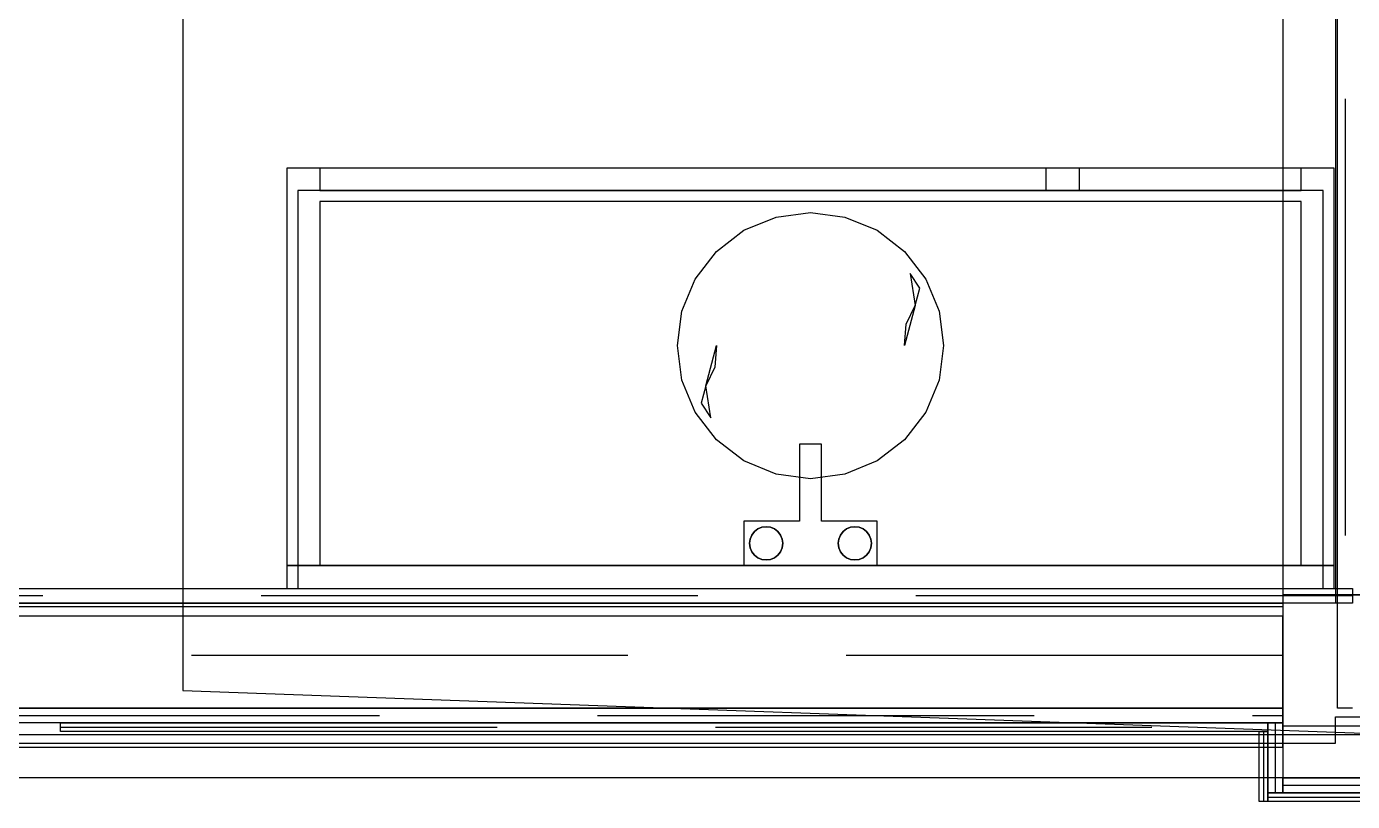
# Model space of a CAD drawing. Extents: x -23.2 to 18.8, y -18.4 to 11.3.
# Drawn here: x -3.825 to -2.307, y -4.353 to -3.466 of the extents above; entities that cross this region are included whole.
import ezdxf

# ---------------------------------------------------------------- set-up
doc = ezdxf.new("R2010")
doc.units = 0
doc.linetypes.add('Dashed', pattern=[0.75, 0.5, -0.25])
for name, color, linetype in [('COVERING', 8, 'Continuous'), ('EJE_MUROS', 8, 'Continuous'), ('FLOWTERMINAL', 8, 'Continuous'), ('LOSAS', 3, 'Continuous'), ('MUROS', 7, 'Continuous'), ('VIGAS', 5, 'Continuous')]:
    doc.layers.add(name, color=color, linetype=linetype)

msp = doc.modelspace()

# ---------------------------------------------------------------- linework, layer by layer
at = {"layer": 'COVERING'}
for p, q in [((-3.6462, 0.0938), (-3.6462, -4.2262)), ((-3.6462, -4.2262), (-2.1866, -4.2788)), ((1.6638, -4.3262), (-5.4478, -4.3262))]:
    msp.add_line(p, q, dxfattribs=at)
at = {"layer": 'EJE_MUROS', "linetype": 'Dashed'}
for p, q in [((-2.3151, -1.2986), (-2.3151, -4.2462)), ((-2.3066, -4.1177), (-4.7512, -4.1177)), ((-2.3865, -4.1862), (-4.6712, -4.1862)), ((-4.6712, -4.2547), (-2.3865, -4.2547)), ((-2.395, -4.2632), (-2.395, -4.3432)), ((-3.7864, -4.2682), (-2.4035, -4.2682)), ((-2.4085, -4.2732), (-2.4085, -4.3532)), ((-2.3865, -4.3347), (-2.1695, -4.3347)), ((-2.4035, -4.3482), (-2.1595, -4.3482))]:
    msp.add_line(p, q, dxfattribs=at)
at = {"layer": 'FLOWTERMINAL'}
for p, q in [((-2.3274, -3.628, 4.251), (-3.5274, -3.628, 4.251)), ((-3.5274, -3.628, 4.251), (-3.5274, -4.083, 4.251)), ((-2.3655, -3.628, 4.2066), (-3.4893, -3.628, 4.2066)), ((-3.4893, -3.628, 4.2066), (-3.4893, -3.6534, 4.2066)), ((-2.6576, -3.628, 4.0415), (-3.4893, -3.628, 4.0415)), ((-3.4893, -3.628, 4.0415), (-3.4893, -3.6534, 4.0415)), ((-2.6576, -3.6534, 4.0415), (-2.6576, -3.628, 4.0415)), ((-2.3655, -3.628, 4.0415), (-2.6195, -3.628, 4.0415)), ((-2.6195, -3.628, 4.0415), (-2.6195, -3.6534, 4.0415)), ((-2.3655, -3.628, 3.8002), (-2.6195, -3.628, 3.8002)), ((-2.6195, -3.628, 3.8002), (-2.6195, -3.6534, 3.8002)), ((-2.3655, -3.6534, 4.2066), (-2.3655, -3.628, 4.2066)), ((-2.3655, -3.6534, 4.0415), (-2.3655, -3.628, 4.0415)), ((-2.3655, -3.6534, 3.8002), (-2.3655, -3.628, 3.8002)), ((-2.3274, -4.083, 4.251), (-2.3274, -3.628, 4.251)), ((-3.5147, -3.6534, 4.232), (-3.5147, -4.1092, 4.232)), ((-2.3401, -3.6534, 4.232), (-3.5147, -3.6534, 4.232)), ((-3.4893, -3.6534, 4.2066), (-2.3655, -3.6534, 4.2066)), ((-3.4893, -3.6534, 4.0415), (-2.6576, -3.6534, 4.0415)), ((-2.6195, -3.6534, 4.0415), (-2.3655, -3.6534, 4.0415)), ((-2.6195, -3.6534, 3.8002), (-2.3655, -3.6534, 3.8002)), ((-2.3401, -4.1092, 4.232), (-2.3401, -3.6534, 4.232)), ((-3.4893, -3.6661, 3.8383), (-3.4893, -4.083, 3.8383)), ((-2.3655, -3.6661, 3.8383), (-3.4893, -3.6661, 3.8383)), ((-2.3655, -4.083, 3.8383), (-2.3655, -3.6661, 3.8383)), ((-3.0036, -3.6992, 4.251), (-2.9668, -3.684, 4.251)), ((-2.9668, -3.684, 4.251), (-2.9274, -3.6788, 4.251)), ((-2.9274, -3.6788, 4.251), (-2.888, -3.684, 4.251)), ((-2.888, -3.684, 4.251), (-2.8512, -3.6992, 4.251)), ((-3.0352, -3.7235, 4.251), (-3.0036, -3.6992, 4.251)), ((-2.8512, -3.6992, 4.251), (-2.8196, -3.7235, 4.251)), ((-3.0594, -3.755, 4.251), (-3.0352, -3.7235, 4.251)), ((-2.8196, -3.7235, 4.251), (-2.7954, -3.755, 4.251)), ((-2.802, -3.7654, 4.1946), (-2.8131, -3.7486, 4.1932)), ((-2.8131, -3.7486, 4.1932), (-2.8074, -3.7851, 4.1692)), ((-3.0746, -3.7918, 4.251), (-3.0594, -3.755, 4.251)), ((-2.8074, -3.7851, 4.1692), (-2.802, -3.7654, 4.1946)), ((-2.7954, -3.755, 4.251), (-2.7802, -3.7918, 4.251)), ((-3.0798, -3.8312, 4.251), (-3.0746, -3.7918, 4.251)), ((-2.8074, -3.7851, 4.1692), (-2.8196, -3.8312, 4.1433)), ((-2.8074, -3.7851, 4.1692), (-2.8196, -3.8312, 4.1433)), ((-2.818, -3.8066, 4.1479), (-2.8074, -3.7851, 4.1692)), ((-2.818, -3.8066, 4.1479), (-2.8074, -3.7851, 4.1692)), ((-2.7802, -3.7918, 4.251), (-2.775, -3.8312, 4.251)), ((-2.8196, -3.8312, 4.1433), (-2.818, -3.8066, 4.1479)), ((-2.8196, -3.8312, 4.1433), (-2.818, -3.8066, 4.1479)), ((-3.0746, -3.8707, 4.251), (-3.0798, -3.8312, 4.251)), ((-3.0474, -3.8773, 4.1692), (-3.0352, -3.8312, 4.1433)), ((-3.0352, -3.8312, 4.1433), (-3.0368, -3.8559, 4.1479)), ((-2.775, -3.8312, 4.251), (-2.7802, -3.8707, 4.251)), ((-3.0368, -3.8559, 4.1479), (-3.0474, -3.8773, 4.1692)), ((-3.0594, -3.9074, 4.251), (-3.0746, -3.8707, 4.251)), ((-2.7802, -3.8707, 4.251), (-2.7954, -3.9074, 4.251)), ((-3.0474, -3.8773, 4.1692), (-3.0528, -3.897, 4.1946)), ((-3.0417, -3.9138, 4.1932), (-3.0474, -3.8773, 4.1692)), ((-3.0528, -3.897, 4.1946), (-3.0417, -3.9138, 4.1932)), ((-3.0352, -3.939, 4.251), (-3.0594, -3.9074, 4.251)), ((-2.7954, -3.9074, 4.251), (-2.8196, -3.939, 4.251)), ((-3.0036, -3.9632, 4.251), (-3.0352, -3.939, 4.251)), ((-2.9147, -3.9441, 4.3273), (-2.9401, -3.9441, 4.3273)), ((-2.9401, -3.9441, 4.3273), (-2.9401, -4.0322, 4.2764)), ((-2.9147, -4.0322, 4.2764), (-2.9147, -3.9441, 4.3273)), ((-2.8196, -3.939, 4.251), (-2.8512, -3.9632, 4.251)), ((-2.9668, -3.9784, 4.251), (-3.0036, -3.9632, 4.251)), ((-2.8512, -3.9632, 4.251), (-2.888, -3.9784, 4.251)), ((-2.9274, -3.9836, 4.251), (-2.9668, -3.9784, 4.251)), ((-2.888, -3.9784, 4.251), (-2.9274, -3.9836, 4.251)), ((-2.9401, -4.0322, 4.2764), (-3.0036, -4.0322, 4.2764)), ((-3.0036, -4.0322, 4.2764), (-3.0036, -4.083, 4.2764)), ((-2.9831, -4.0392, 4.3145), (-2.9877, -4.0411, 4.3145)), ((-2.9877, -4.0411, 4.2764), (-2.9831, -4.0392, 4.2764)), ((-2.9782, -4.0386, 4.3145), (-2.9831, -4.0392, 4.3145)), ((-2.9831, -4.0392, 4.2764), (-2.9782, -4.0386, 4.2764)), ((-2.9733, -4.0392, 4.3145), (-2.9782, -4.0386, 4.3145)), ((-2.9782, -4.0386, 4.2764), (-2.9733, -4.0392, 4.2764)), ((-2.9687, -4.0411, 4.3145), (-2.9733, -4.0392, 4.3145)), ((-2.9733, -4.0392, 4.2764), (-2.9687, -4.0411, 4.2764)), ((-2.8512, -4.0322, 4.2764), (-2.9147, -4.0322, 4.2764)), ((-2.8815, -4.0392, 4.3145), (-2.8861, -4.0411, 4.3145)), ((-2.8861, -4.0411, 4.2764), (-2.8815, -4.0392, 4.2764)), ((-2.8766, -4.0386, 4.3145), (-2.8815, -4.0392, 4.3145)), ((-2.8815, -4.0392, 4.2764), (-2.8766, -4.0386, 4.2764)), ((-2.8717, -4.0392, 4.3145), (-2.8766, -4.0386, 4.3145)), ((-2.8766, -4.0386, 4.2764), (-2.8717, -4.0392, 4.2764)), ((-2.8671, -4.0411, 4.3145), (-2.8717, -4.0392, 4.3145)), ((-2.8717, -4.0392, 4.2764), (-2.8671, -4.0411, 4.2764)), ((-2.8512, -4.083, 4.2764), (-2.8512, -4.0322, 4.2764)), ((-2.9966, -4.0527, 4.3145), (-2.9973, -4.0576, 4.3145)), ((-2.9973, -4.0576, 4.2764), (-2.9966, -4.0527, 4.2764)), ((-2.9947, -4.0481, 4.3145), (-2.9966, -4.0527, 4.3145)), ((-2.9966, -4.0527, 4.2764), (-2.9947, -4.0481, 4.2764)), ((-2.9917, -4.0442, 4.3145), (-2.9947, -4.0481, 4.3145)), ((-2.9947, -4.0481, 4.2764), (-2.9917, -4.0442, 4.2764)), ((-2.9877, -4.0411, 4.3145), (-2.9917, -4.0442, 4.3145)), ((-2.9917, -4.0442, 4.2764), (-2.9877, -4.0411, 4.2764)), ((-2.9647, -4.0442, 4.3145), (-2.9687, -4.0411, 4.3145)), ((-2.9687, -4.0411, 4.2764), (-2.9647, -4.0442, 4.2764)), ((-2.9617, -4.0481, 4.3145), (-2.9647, -4.0442, 4.3145)), ((-2.9647, -4.0442, 4.2764), (-2.9617, -4.0481, 4.2764)), ((-2.9598, -4.0527, 4.3145), (-2.9617, -4.0481, 4.3145)), ((-2.9617, -4.0481, 4.2764), (-2.9598, -4.0527, 4.2764)), ((-2.9592, -4.0576, 4.3145), (-2.9598, -4.0527, 4.3145)), ((-2.9598, -4.0527, 4.2764), (-2.9592, -4.0576, 4.2764)), ((-2.895, -4.0527, 4.3145), (-2.8957, -4.0576, 4.3145)), ((-2.8957, -4.0576, 4.2764), (-2.895, -4.0527, 4.2764)), ((-2.8931, -4.0481, 4.3145), (-2.895, -4.0527, 4.3145)), ((-2.895, -4.0527, 4.2764), (-2.8931, -4.0481, 4.2764)), ((-2.8901, -4.0442, 4.3145), (-2.8931, -4.0481, 4.3145)), ((-2.8931, -4.0481, 4.2764), (-2.8901, -4.0442, 4.2764)), ((-2.8861, -4.0411, 4.3145), (-2.8901, -4.0442, 4.3145)), ((-2.8901, -4.0442, 4.2764), (-2.8861, -4.0411, 4.2764)), ((-2.8631, -4.0442, 4.3145), (-2.8671, -4.0411, 4.3145)), ((-2.8671, -4.0411, 4.2764), (-2.8631, -4.0442, 4.2764)), ((-2.8601, -4.0481, 4.3145), (-2.8631, -4.0442, 4.3145)), ((-2.8631, -4.0442, 4.2764), (-2.8601, -4.0481, 4.2764)), ((-2.8582, -4.0527, 4.3145), (-2.8601, -4.0481, 4.3145)), ((-2.8601, -4.0481, 4.2764), (-2.8582, -4.0527, 4.2764)), ((-2.8576, -4.0576, 4.3145), (-2.8582, -4.0527, 4.3145)), ((-2.8582, -4.0527, 4.2764), (-2.8576, -4.0576, 4.2764)), ((-2.9973, -4.0576, 4.3145), (-2.9966, -4.0626, 4.3145)), ((-2.9966, -4.0626, 4.2764), (-2.9973, -4.0576, 4.2764)), ((-2.9966, -4.0626, 4.3145), (-2.9947, -4.0672, 4.3145)), ((-2.9947, -4.0672, 4.2764), (-2.9966, -4.0626, 4.2764)), ((-2.9947, -4.0672, 4.3145), (-2.9917, -4.0711, 4.3145)), ((-2.9917, -4.0711, 4.2764), (-2.9947, -4.0672, 4.2764)), ((-2.9647, -4.0711, 4.3145), (-2.9617, -4.0672, 4.3145)), ((-2.9617, -4.0672, 4.2764), (-2.9647, -4.0711, 4.2764)), ((-2.9617, -4.0672, 4.3145), (-2.9598, -4.0626, 4.3145)), ((-2.9598, -4.0626, 4.2764), (-2.9617, -4.0672, 4.2764)), ((-2.9598, -4.0626, 4.3145), (-2.9592, -4.0576, 4.3145)), ((-2.9592, -4.0576, 4.2764), (-2.9598, -4.0626, 4.2764)), ((-2.8957, -4.0576, 4.3145), (-2.895, -4.0626, 4.3145)), ((-2.895, -4.0626, 4.2764), (-2.8957, -4.0576, 4.2764)), ((-2.895, -4.0626, 4.3145), (-2.8931, -4.0672, 4.3145)), ((-2.8931, -4.0672, 4.2764), (-2.895, -4.0626, 4.2764)), ((-2.8931, -4.0672, 4.3145), (-2.8901, -4.0711, 4.3145)), ((-2.8901, -4.0711, 4.2764), (-2.8931, -4.0672, 4.2764)), ((-2.8631, -4.0711, 4.3145), (-2.8601, -4.0672, 4.3145)), ((-2.8601, -4.0672, 4.2764), (-2.8631, -4.0711, 4.2764)), ((-2.8601, -4.0672, 4.3145), (-2.8582, -4.0626, 4.3145)), ((-2.8582, -4.0626, 4.2764), (-2.8601, -4.0672, 4.2764)), ((-2.8582, -4.0626, 4.3145), (-2.8576, -4.0576, 4.3145)), ((-2.8576, -4.0576, 4.2764), (-2.8582, -4.0626, 4.2764)), ((-3.5274, -4.083, 4.251), (-2.3274, -4.083, 4.251)), ((-2.3274, -4.083, 4.3526), (-3.5274, -4.083, 4.3526)), ((-3.5274, -4.083, 4.3526), (-3.5274, -4.1092, 4.3526)), ((-3.4893, -4.083, 3.8383), (-2.3655, -4.083, 3.8383)), ((-3.0036, -4.083, 4.2764), (-2.8512, -4.083, 4.2764)), ((-2.9917, -4.0711, 4.3145), (-2.9877, -4.0741, 4.3145)), ((-2.9877, -4.0741, 4.2764), (-2.9917, -4.0711, 4.2764)), ((-2.9877, -4.0741, 4.3145), (-2.9831, -4.076, 4.3145)), ((-2.9831, -4.076, 4.2764), (-2.9877, -4.0741, 4.2764)), ((-2.9831, -4.076, 4.3145), (-2.9782, -4.0767, 4.3145)), ((-2.9782, -4.0767, 4.2764), (-2.9831, -4.076, 4.2764)), ((-2.9782, -4.0767, 4.3145), (-2.9733, -4.076, 4.3145)), ((-2.9733, -4.076, 4.2764), (-2.9782, -4.0767, 4.2764)), ((-2.9733, -4.076, 4.3145), (-2.9687, -4.0741, 4.3145)), ((-2.9687, -4.0741, 4.2764), (-2.9733, -4.076, 4.2764)), ((-2.9687, -4.0741, 4.3145), (-2.9647, -4.0711, 4.3145)), ((-2.9647, -4.0711, 4.2764), (-2.9687, -4.0741, 4.2764)), ((-2.8901, -4.0711, 4.3145), (-2.8861, -4.0741, 4.3145)), ((-2.8861, -4.0741, 4.2764), (-2.8901, -4.0711, 4.2764)), ((-2.8861, -4.0741, 4.3145), (-2.8815, -4.076, 4.3145)), ((-2.8815, -4.076, 4.2764), (-2.8861, -4.0741, 4.2764)), ((-2.8815, -4.076, 4.3145), (-2.8766, -4.0767, 4.3145)), ((-2.8766, -4.0767, 4.2764), (-2.8815, -4.076, 4.2764)), ((-2.8766, -4.0767, 4.3145), (-2.8717, -4.076, 4.3145)), ((-2.8717, -4.076, 4.2764), (-2.8766, -4.0767, 4.2764)), ((-2.8717, -4.076, 4.3145), (-2.8671, -4.0741, 4.3145)), ((-2.8671, -4.0741, 4.2764), (-2.8717, -4.076, 4.2764)), ((-2.8671, -4.0741, 4.3145), (-2.8631, -4.0711, 4.3145)), ((-2.8631, -4.0711, 4.2764), (-2.8671, -4.0741, 4.2764)), ((-2.3274, -4.1092, 4.3526), (-2.3274, -4.083, 4.3526)), ((-3.5274, -4.1092, 4.3526), (-2.3274, -4.1092, 4.3526)), ((-3.5147, -4.1092, 4.232), (-2.3401, -4.1092, 4.232))]:
    msp.add_line(p, q, dxfattribs=at)
at = {"layer": 'LOSAS'}
for p, q in [((-2.3262, -1.3162), (-2.3262, -4.1262)), ((-2.3865, -1.3979), (-2.3865, -4.1305)), ((-2.3262, -4.1262), (-4.7342, -4.1262)), ((-2.3865, -4.1305), (-4.7212, -4.1305)), ((-2.3262, -4.2865), (-2.3262, -4.2562)), ((-2.3262, -4.2562), (0.5338, -4.2562)), ((-5.4178, -4.2765), (1.4763, -4.2765)), ((-4.7462, -4.2865), (-2.3262, -4.2865))]:
    msp.add_line(p, q, dxfattribs=at)
at = {"layer": 'MUROS'}
for p, q in [((-2.3236, -4.2462), (-2.3236, -1.2986)), ((-4.7512, -4.1092), (-2.3066, -4.1092)), ((-2.3066, -4.1092), (-2.3066, -4.1262)), ((-2.3066, -4.1262), (-4.7512, -4.1262)), ((-4.6712, -4.1262), (-2.3865, -4.1262)), ((-2.3865, -4.1262), (-2.3865, -4.2462)), ((-2.3865, -4.2462), (-4.6712, -4.2462)), ((-4.6712, -4.2462), (-2.3865, -4.2462)), ((-2.3865, -4.2462), (-2.3865, -4.2632)), ((-2.3066, -4.2462), (-2.3236, -4.2462)), ((-2.3865, -4.2632), (-4.6712, -4.2632)), ((-3.7864, -4.2632), (-2.4035, -4.2632)), ((-3.7864, -4.2732), (-3.7864, -4.2632)), ((-2.4035, -4.3432), (-2.4035, -4.2632)), ((-2.4035, -4.2632), (-2.3865, -4.2632)), ((-2.4035, -4.2632), (-2.4035, -4.2732)), ((-2.3865, -4.2632), (-2.3865, -4.3432)), ((-2.4035, -4.2732), (-3.7864, -4.2732)), ((-2.4135, -4.3532), (-2.4135, -4.2732)), ((-2.4135, -4.2732), (-2.4035, -4.2732)), ((-2.4035, -4.2732), (-2.4035, -4.3532)), ((-2.3865, -4.3262), (-2.1695, -4.3262)), ((-2.3865, -4.3432), (-2.3865, -4.3262)), ((-2.3865, -4.3432), (-2.4035, -4.3432)), ((-2.4035, -4.3432), (-2.1595, -4.3432)), ((-2.4035, -4.3532), (-2.4035, -4.3432)), ((-2.1695, -4.3432), (-2.3865, -4.3432)), ((-2.4035, -4.3532), (-2.4135, -4.3532)), ((-2.1595, -4.3532), (-2.4035, -4.3532))]:
    msp.add_line(p, q, dxfattribs=at)
at = {"layer": 'VIGAS'}
for p, q in [((-2.3865, -1.3766), (-2.3865, -4.1165)), ((-2.3865, -4.1165), (-2.1865, -4.1165)), ((0.7238, -4.1165), (-2.3865, -4.1165)), ((-2.3865, -4.1165), (-2.3865, -4.2665)), ((-2.3865, -4.1412), (-4.6712, -4.1412)), ((-2.3865, -4.2912), (-2.3865, -4.1412)), ((-2.3865, -4.2665), (0.7238, -4.2665)), ((-4.6712, -4.2912), (-2.3865, -4.2912))]:
    msp.add_line(p, q, dxfattribs=at)

doc.saveas('drawing.dxf')
